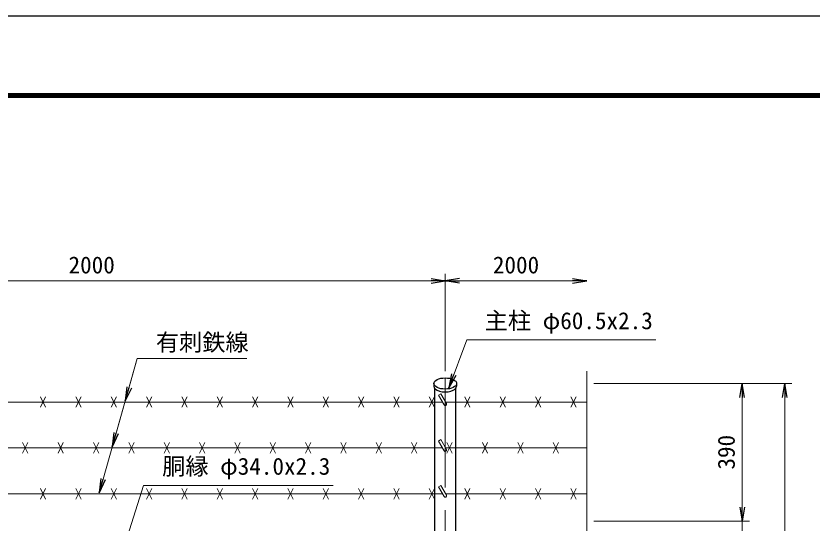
# Model space of a CAD drawing. Units: millimetres, scale not verified. Extents: x -4200 to 4200, y -2970 to 2970.
# Drawn here: x -2599 to -348, y 1535 to 2970 of the extents above; entities that cross this region are included whole.
import ezdxf
from ezdxf.enums import TextEntityAlignment as Align

# ---------------------------------------------------------------- set-up
doc = ezdxf.new("R2010")
doc.units = ezdxf.units.MM
doc.header["$LTSCALE"] = 10
doc.linetypes.add('USER1', pattern=[50.8, 31.75, -6.35, 6.35, -6.35])
for name, color, linetype, lineweight in [('0-0_D-STR1', 1, 'Continuous', 25), ('0-1_D-STR3', 3, 'Continuous', 13), ('0-2_D-BMK', 2, 'USER1', 13), ('0-3_D-STR-DIM', 7, 'Continuous', 13), ('0-9_D-STR-TXT', 7, 'Continuous', 13), ('0-C_D-TTL', 7, 'Continuous', 25)]:
    doc.layers.add(name, color=color, linetype=linetype, lineweight=lineweight)
doc.layers.add('0-4_0', color=7, linetype='Continuous')
doc.styles.add('ＭＳ ゴシック', font='')
doc.styles.get('ＭＳ ゴシック').set_extended_font_data('MS Gothic')

# ---------------------------------------------------------------- blocks, each defined once
blk = doc.blocks.new('_Open')
at = {"layer": '0-4_0'}
blk.add_line((-10, 1.667), (0, 0), dxfattribs=at)
blk.add_lwpolyline([(-10, -1.667), (0, 0), (-10, 0)], dxfattribs=at)

msp = doc.modelspace()

# ---------------------------------------------------------------- linework, layer by layer
at = {"layer": '0-0_D-STR1'}
for p, q in [((-1417.07, 1929.71), (-1417.07, 1921.75)), ((-1415.22, 1916.44), (-1415.22, 1460)), ((-1354.72, 1460), (-1354.72, 1916.44)), ((-1352.87, 1929.71), (-1352.87, 1921.75))]:
    msp.add_line(p, q, dxfattribs=at)
msp.add_ellipse((-1384.97, 1929.71), major_axis=(-32.1, 0), ratio=0.494803, dxfattribs=at)
msp.add_ellipse((-1384.97, 1921.75), major_axis=(-32.1, 0), ratio=0.494803, start_param=6.2831853, end_param=9.424778, dxfattribs=at)
at = {"layer": '0-1_D-STR3'}
for p, q in [((-2529.97, 1862.29), (-2514.97, 1892.29)), ((-2529.97, 1892.29), (-2514.97, 1862.29)), ((-2429.97, 1862.29), (-2414.97, 1892.29)), ((-2429.97, 1892.29), (-2414.97, 1862.29)), ((-2329.97, 1862.29), (-2314.97, 1892.29)), ((-2329.97, 1892.29), (-2314.97, 1862.29)), ((-2229.97, 1862.29), (-2214.97, 1892.29)), ((-2229.97, 1892.29), (-2214.97, 1862.29)), ((-2129.97, 1862.29), (-2114.97, 1892.29)), ((-2129.97, 1892.29), (-2114.97, 1862.29)), ((-2029.97, 1862.29), (-2014.97, 1892.29)), ((-2029.97, 1892.29), (-2014.97, 1862.29)), ((-1929.97, 1862.29), (-1914.97, 1892.29)), ((-1929.97, 1892.29), (-1914.97, 1862.29)), ((-1829.97, 1862.29), (-1814.97, 1892.29)), ((-1829.97, 1892.29), (-1814.97, 1862.29)), ((-1729.97, 1862.29), (-1714.97, 1892.29)), ((-1729.97, 1892.29), (-1714.97, 1862.29)), ((-1629.97, 1862.29), (-1614.97, 1892.29)), ((-1629.97, 1892.29), (-1614.97, 1862.29)), ((-1529.97, 1862.29), (-1514.97, 1892.29)), ((-1529.97, 1892.29), (-1514.97, 1862.29)), ((-1429.97, 1862.29), (-1414.97, 1892.29)), ((-1429.97, 1892.29), (-1414.97, 1862.29)), ((-1404.37, 1896.87), (-1397.44, 1900.87)), ((-1404.37, 1896.87), (-1388.44, 1869.29)), ((-1397.44, 1900.87), (-1381.51, 1873.29)), ((-1329.97, 1862.29), (-1314.97, 1892.29)), ((-1329.97, 1892.29), (-1314.97, 1862.29)), ((-1229.97, 1862.29), (-1214.97, 1892.29)), ((-1229.97, 1892.29), (-1214.97, 1862.29)), ((-1129.97, 1862.29), (-1114.97, 1892.29)), ((-1129.97, 1892.29), (-1114.97, 1862.29)), ((-1029.97, 1862.29), (-1014.97, 1892.29)), ((-1029.97, 1892.29), (-1014.97, 1862.29)), ((-1393.06, 1877.29), (-3383.82, 1877.29)), ((-984.97, 1877.29), (-1383.82, 1877.29)), ((-2579.97, 1732.38), (-2564.97, 1762.38)), ((-2579.97, 1762.38), (-2564.97, 1732.38)), ((-2479.97, 1732.38), (-2464.97, 1762.38)), ((-2479.97, 1762.38), (-2464.97, 1732.38)), ((-2379.97, 1732.38), (-2364.97, 1762.38)), ((-2379.97, 1762.38), (-2364.97, 1732.38)), ((-2279.97, 1732.38), (-2264.97, 1762.38)), ((-2279.97, 1762.38), (-2264.97, 1732.38)), ((-2179.97, 1732.38), (-2164.97, 1762.38)), ((-2179.97, 1762.38), (-2164.97, 1732.38)), ((-2079.97, 1732.38), (-2064.97, 1762.38)), ((-2079.97, 1762.38), (-2064.97, 1732.38)), ((-1979.97, 1732.38), (-1964.97, 1762.38)), ((-1979.97, 1762.38), (-1964.97, 1732.38)), ((-1879.97, 1732.38), (-1864.97, 1762.38)), ((-1879.97, 1762.38), (-1864.97, 1732.38)), ((-1779.97, 1732.38), (-1764.97, 1762.38)), ((-1779.97, 1762.38), (-1764.97, 1732.38)), ((-1679.97, 1732.38), (-1664.97, 1762.38)), ((-1679.97, 1762.38), (-1664.97, 1732.38)), ((-1579.97, 1732.38), (-1564.97, 1762.38)), ((-1579.97, 1762.38), (-1564.97, 1732.38)), ((-1479.97, 1732.38), (-1464.97, 1762.38)), ((-1479.97, 1762.38), (-1464.97, 1732.38)), ((-1404.37, 1766.97), (-1397.44, 1770.97)), ((-1404.37, 1766.97), (-1388.44, 1739.38)), ((-1397.44, 1770.97), (-1381.51, 1743.38)), ((-1379.97, 1732.38), (-1364.97, 1762.38)), ((-1379.97, 1762.38), (-1364.97, 1732.38)), ((-1279.97, 1732.38), (-1264.97, 1762.38)), ((-1279.97, 1762.38), (-1264.97, 1732.38)), ((-1179.97, 1732.38), (-1164.97, 1762.38)), ((-1179.97, 1762.38), (-1164.97, 1732.38)), ((-1079.97, 1732.38), (-1064.97, 1762.38)), ((-1079.97, 1762.38), (-1064.97, 1732.38)), ((-1393.06, 1747.38), (-3383.82, 1747.38)), ((-984.97, 1747.38), (-1383.82, 1747.38)), ((-2529.97, 1602.48), (-2514.97, 1632.48)), ((-2529.97, 1632.48), (-2514.97, 1602.48)), ((-2429.97, 1602.48), (-2414.97, 1632.48)), ((-2429.97, 1632.48), (-2414.97, 1602.48)), ((-2329.97, 1602.48), (-2314.97, 1632.48)), ((-2329.97, 1632.48), (-2314.97, 1602.48)), ((-2229.97, 1602.48), (-2214.97, 1632.48)), ((-2229.97, 1632.48), (-2214.97, 1602.48)), ((-2129.97, 1602.48), (-2114.97, 1632.48)), ((-2129.97, 1632.48), (-2114.97, 1602.48)), ((-2029.97, 1602.48), (-2014.97, 1632.48)), ((-2029.97, 1632.48), (-2014.97, 1602.48)), ((-1929.97, 1602.48), (-1914.97, 1632.48)), ((-1929.97, 1632.48), (-1914.97, 1602.48)), ((-1829.97, 1602.48), (-1814.97, 1632.48)), ((-1829.97, 1632.48), (-1814.97, 1602.48)), ((-1729.97, 1602.48), (-1714.97, 1632.48)), ((-1729.97, 1632.48), (-1714.97, 1602.48)), ((-1629.97, 1602.48), (-1614.97, 1632.48)), ((-1629.97, 1632.48), (-1614.97, 1602.48)), ((-1529.97, 1602.48), (-1514.97, 1632.48)), ((-1529.97, 1632.48), (-1514.97, 1602.48)), ((-1429.97, 1602.48), (-1414.97, 1632.48)), ((-1429.97, 1632.48), (-1414.97, 1602.48)), ((-1404.37, 1637.07), (-1397.44, 1641.07)), ((-1404.37, 1637.07), (-1388.44, 1609.48)), ((-1397.44, 1641.07), (-1381.51, 1613.48)), ((-1329.97, 1602.48), (-1314.97, 1632.48)), ((-1329.97, 1632.48), (-1314.97, 1602.48)), ((-1229.97, 1602.48), (-1214.97, 1632.48)), ((-1229.97, 1632.48), (-1214.97, 1602.48)), ((-1129.97, 1602.48), (-1114.97, 1632.48)), ((-1129.97, 1632.48), (-1114.97, 1602.48)), ((-1029.97, 1602.48), (-1014.97, 1632.48)), ((-1029.97, 1632.48), (-1014.97, 1602.48)), ((-1393.06, 1617.48), (-3383.82, 1617.48)), ((-984.97, 1617.48), (-1383.82, 1617.48))]:
    msp.add_line(p, q, dxfattribs=at)
for centre in [(-1384.97, 1871.29), (-1384.97, 1741.38), (-1384.97, 1611.48)]:
    msp.add_arc(centre, 4, 210, 30, dxfattribs=at)
at = {"layer": '0-2_D-BMK'}
msp.add_line((-1384.97, -905), (-1384.97, 1945), dxfattribs=at)
at = {"layer": '0-3_D-STR-DIM'}
for p, q in [((-1384.97, 1965), (-1384.97, 2240)), ((-1384.97, 1965), (-1384.97, 2240)), ((-3344.97, 2220), (-1424.97, 2220)), ((-1344.97, 2220), (-1024.97, 2220)), ((-984.97, 1965), (-984.97, 500.65)), ((-964.97, 1930), (-404.97, 1930)), ((-964.97, 1930), (-524.97, 1930)), ((-544.97, 1580), (-544.97, 1890)), ((-424.97, 1890), (-424.97, -500)), ((-544.97, 1580), (-544.97, 1620)), ((-964.97, 1540), (-524.97, 1540)), ((-964.97, 1540), (-524.97, 1540)), ((-544.97, 1540), (-544.97, 1460))]:
    msp.add_line(p, q, dxfattribs=at)
at = {"layer": '0-9_D-STR-TXT'}
for q in [(-2326.19, 1752.28), (-2289.34, 1882.18)]:
    msp.add_line((-2255.73, 2000.68), q, dxfattribs=at)
for points in [[(-789.58, 2053), (-1324.26, 2053), (-1374.29, 1919.44)], [(-1946.18, 2000.68), (-2255.73, 2000.68), (-2363.04, 1622.38)], [(-1701.86, 1640.77), (-2237.81, 1640.77), (-2294.37, 1461.91)]]:
    msp.add_lwpolyline(points, dxfattribs=at)
at = {"layer": '0-C_D-TTL', "color": 2}
msp.add_lwpolyline([(-4200, 2970), (4200, 2970), (4200, -2970), (-4200, -2970)], close=True, dxfattribs=at)
at = {"layer": '0-C_D-TTL'}
for points in [[(-3930, 2750), (3930, 2750), (3930, -2750), (-3930, -2750)], [(-3927.5, 2747.5), (3927.5, 2747.5), (3927.5, -2747.5), (-3927.5, -2747.5)], [(-3925, 2745), (3925, 2745), (3925, -2745), (-3925, -2745)], [(-3922.5, 2742.5), (3922.5, 2742.5), (3922.5, -2742.5), (-3922.5, -2742.5)], [(-3920, 2740), (3920, 2740), (3920, -2740), (-3920, -2740)]]:
    msp.add_lwpolyline(points, close=True, dxfattribs=at)

# ---------------------------------------------------------------- block references
at = {"layer": '0-3_D-STR-DIM', "xscale": 4, "yscale": 4}
for p in [(-1384.97, 2220), (-984.97, 2220)]:
    msp.add_blockref('_Open', p, dxfattribs=at)
for p, rotation in [((-1384.97, 2220), 180), ((-544.97, 1930), 90), ((-424.97, 1930), 90), ((-544.97, 1540), 270), ((-544.97, 1540), 270)]:
    msp.add_blockref('_Open', p, dxfattribs=dict(at, rotation=rotation))
at = {"layer": '0-9_D-STR-TXT', "xscale": 4, "yscale": 4}
for p, rotation in [((-1374.99, 1917.57), 249.46512), ((-2289.89, 1880.26), 254.16392), ((-2326.73, 1750.36), 254.16392), ((-2363.58, 1620.45), 254.16392)]:
    msp.add_blockref('_Open', p, dxfattribs=dict(at, rotation=rotation))

# ---------------------------------------------------------------- texts
at = {"layer": '0-3_D-STR-DIM', "style": 'ＭＳ ゴシック'}
for p in [(-2450.22, 2226.75), (-1250.22, 2226.75)]:
    msp.add_text('2000', height=48.09, dxfattribs=at).set_placement(p, align=Align.BOTTOM_LEFT)
msp.add_text('390', height=48.09, rotation=90, dxfattribs=at).set_placement((-551.72, 1686.12), align=Align.BOTTOM_LEFT)
at = {"layer": '0-9_D-STR-TXT', "style": 'ＭＳ ゴシック'}
for s, p in [('主柱 φ60.5x2.3', (-1273.34, 2069.01)), ('有刺鉄線', (-2203.28, 2007.85)), ('胴縁 φ34.0x2.3', (-2185.36, 1657.03))]:
    msp.add_text(s, height=48.09, dxfattribs=at).set_placement(p, align=Align.BOTTOM_LEFT)

doc.saveas('drawing.dxf')
